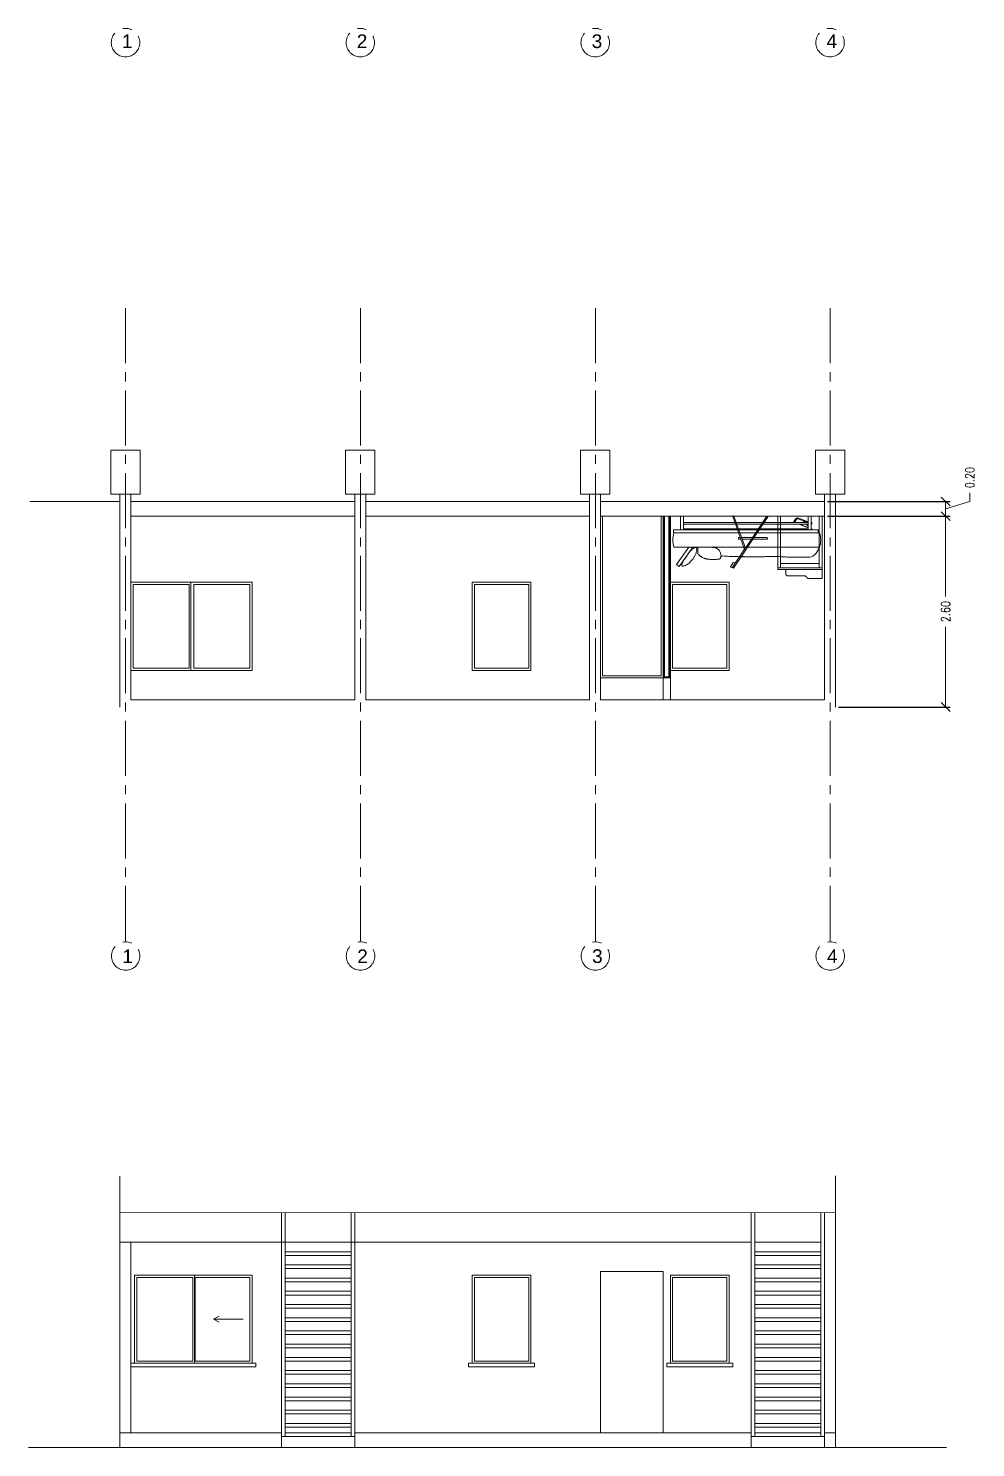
# Model space of a CAD drawing. Header units: metres. Extents: x -1.5 to 23.8, y -25.4 to 20.7.
# Drawn here: x -1.25 to 11.66, y -25.41 to -6.08 of the extents above; entities that cross this region are included whole.
import ezdxf

# ---------------------------------------------------------------- set-up
doc = ezdxf.new("R2010")
doc.units = ezdxf.units.M
doc.linetypes.add('CENTER2', pattern=[1.125, 0.75, -0.125, 0.125, -0.125])
for name, color, linetype, lineweight in [('A-ANNO-DIMS', 3, 'Continuous', 15), ('A-ANNO-SYMB', 6, 'Continuous', 18), ('A-ANNO-TEXT', 3, 'Continuous', 18), ('A-GLAZ-FURR', 4, 'Continuous', 15), ('A-PRSP-2', 7, 'Continuous', 35), ('A-SECT C-MCUT', 255, 'Continuous', 20)]:
    doc.layers.add(name, color=color, linetype=linetype, lineweight=lineweight)
doc.layers.add('A-DOOR-FULL', color=2, linetype='Continuous')
doc.layers.add('A-FURN', color=1, linetype='Continuous', lineweight=9, transparency=0.25)
doc.styles.add('E-ROMANS', font='romans.shx', dxfattribs={"width": 0.8})
doc.styles.get("Standard").update_dxf_attribs({"font": 'Arial.ttf'})
doc.dimstyles.new('E-0100_TICK_12', dxfattribs={"dimscale": 0.001, "dimtxt": 120, "dimasz": 120, "dimexe": 60, "dimexo": 40, "dimgap": 60, "dimtad": 0, "dimzin": 0, "dimdsep": 46, "dimtxsty": 'E-ROMANS', "dimblk": 'OBLIQUE', "dimcen": 60, "dimclrd": 256, "dimclre": 256, "dimclrt": 256, "dimadec": 0, "dimazin": 0, "dimtfac": 1, "dimtmove": 1, "dimatfit": 3, "dimldrblk": 'OPEN90', "dimfxl": 1, "dimtfill": 1, "dimtolj": 1, "dimtzin": 0, "dimlwd": -1, "dimarcsym": 0})

# ---------------------------------------------------------------- blocks, each defined once
blk = doc.blocks.new('_Oblique')
at = {"color": 0, "linetype": 'ByBlock', "lineweight": -2}
blk.add_line((-0.5, -0.5), (0.5, 0.5), dxfattribs=at)
blk = doc.blocks.new('*D12')
at = {"layer": 'A-ANNO-DIMS', "lineweight": -2, "transparency": 16777216}
for p, q in [((9.79, -12.723), (11.31, -12.723)), ((9.79, -15.323), (11.31, -15.323))]:
    blk.add_line(p, q, dxfattribs=at)
at = {"layer": 'A-ANNO-DIMS', "transparency": 16777216}
for p, q in [((11.25, -12.723), (11.25, -13.816)), ((11.25, -15.323), (11.25, -14.229))]:
    blk.add_line(p, q, dxfattribs=at)
at = {"layer": 'A-ANNO-DIMS', "transparency": 16777216, "xscale": 0.12, "yscale": 0.12, "zscale": 0.12}
for p, rotation in [((11.25, -12.723), 90), ((11.25, -15.323), 270)]:
    blk.add_blockref('_Oblique', p, dxfattribs=dict(at, rotation=rotation))
at = {"layer": 'A-ANNO-DIMS', "transparency": 16777216, "insert": (11.25, -14.023), "char_height": 0.12, "attachment_point": 5, "rotation": 90, "style": 'E-ROMANS', "bg_fill": 3, "box_fill_scale": 1.1, "bg_fill_color": 256, "bg_fill_true_color": 13158600, "bg_fill_transparency": 0}
blk.add_mtext('\\A1;2.60', dxfattribs=at)
blk = doc.blocks.new('_Open90')
at = {"color": 0, "linetype": 'ByBlock', "lineweight": -2}
for p, q in [((0, 0), (-1, 0)), ((-0.5, 0.5), (0, 0)), ((0, 0), (-0.5, -0.5))]:
    blk.add_line(p, q, dxfattribs=at)
blk = doc.blocks.new('*D13')
at = {"layer": 'A-ANNO-DIMS', "lineweight": -2, "transparency": 16777216}
for p, q in [((9.64, -12.523), (11.31, -12.523)), ((9.64, -12.723), (11.31, -12.723))]:
    blk.add_line(p, q, dxfattribs=at)
at = {"layer": 'A-ANNO-DIMS', "transparency": 16777216}
for p, q in [((11.25, -12.523), (11.25, -12.723)), ((11.25, -12.623), (11.58, -12.524)), ((11.58, -12.524), (11.58, -12.404))]:
    blk.add_line(p, q, dxfattribs=at)
at = {"layer": 'A-ANNO-DIMS', "transparency": 16777216, "xscale": 0.12, "yscale": 0.12, "zscale": 0.12}
for p, rotation in [((11.25, -12.523), 90), ((11.25, -12.723), 270)]:
    blk.add_blockref('_Oblique', p, dxfattribs=dict(at, rotation=rotation))
at = {"layer": 'A-ANNO-DIMS', "transparency": 16777216, "insert": (11.58, -12.197), "char_height": 0.12, "attachment_point": 5, "rotation": 90, "style": 'E-ROMANS', "bg_fill": 3, "box_fill_scale": 1.1, "bg_fill_color": 256, "bg_fill_true_color": 13158600, "bg_fill_transparency": 0}
blk.add_mtext('\\A1;0.20', dxfattribs=at)
blk = doc.blocks.new('A$C14321CC3')
for p, q in [((-35, 107), (-11.6, 107)), ((2, 95.9), (-58.4, 95.9)), ((-54.5, 90.1), (-1.9, 90.1))]:
    blk.add_line(p, q)
for points in [[(-58.4, 98.5), (-58.4, 110.5), (-39.4, 110.5)], [(-58.4, 95.9), (-58.4, 98.5), (2, 98.5), (2, 25.8), (-1.9, 25.8), (-1.9, 95.9), (-54.6, 95.9)], [(-39.4, 110.5), (-38.9, 110.2), (-38.5, 110), (-38.2, 109.7), (-37.9, 109.5), (-37.7, 109.2), (-37.4, 109), (-37.2, 108.8), (-37, 108.5), (-36.8, 108.3), (-36.6, 108.1), (-36.4, 108), (-36.2, 107.8), (-36, 107.6), (-35.7, 107.4), (-35.4, 107.2), (-35, 107)], [(-11.6, 107), (-11.1, 106.9), (-10.6, 106.8), (-9.9, 106.3), (-9.4, 105.7), (-9.2, 105), (-9.2, 98.5)]]:
    blk.add_lwpolyline(points)
blk.add_lwpolyline([(-54.5, 25.8), (-58.4, 25.8), (-58.4, 95.9), (-54.5, 95.9)], close=True)
blk = doc.blocks.new('A$C1A4859B3')
for p, q in [((-43.2, 102.5), (-42.4, 103.1)), ((-38.9, 95.9), (-43.2, 102.5)), ((-42.4, 103.1), (-39.4, 103.7)), ((-35.7, 96.6), (-38.9, 95.9)), ((-38.4, 104.1), (-20.2, 76.9))]:
    blk.add_line(p, q)
for points in [[(-22, 76.2), (-40.1, 103.1, -0.413451), (-39.9, 103.4), (-38.8, 104.2)], [(-20.9, 74.6), (-37.9, 26.6, -0.414131), (-38.5, 26.4), (-39.3, 26.7, -0.414949), (-39.6, 27.3), (-22.1, 76.3)], [(-21.1, 77.6), (-19.4, 75.3, -0.522039), (-19.5, 75), (-21.8, 74.3, -0.612915), (-22.4, 75), (-21.5, 77.5)], [(-20.7, 77.6), (12.5, 27.9, -0.41205), (12.5, 27.3), (11.8, 26.9, -0.415494), (11.1, 27), (-20.9, 74.6)], [(-31.3, 60.7), (-31.3, 59.1, 0.414293), (-31, 58.8), (-28.3, 58.8)], [(-8.2, 58.8), (11.3, 58.8, 0.414135), (12.3, 59.8), (12.3, 60.2, 0.414293), (11.3, 61.2), (-9.7, 61.2)]]:
    blk.add_lwpolyline(points, format="xyb")
for points in [[(-27.5, 61.1), (-31, 61.1)], [(-26.5, 58.8), (-10.3, 58.8)], [(-11.9, 61.2), (-25.7, 61.1)]]:
    blk.add_lwpolyline(points)
for centre in [(-21.9, 74.9), (-21.3, 77.4), (-19.6, 75.2)]:
    blk.add_circle(centre, 0.102)
for centre, radius, start, end in [((-38.7, 103.9), 0.3, 33.7566, 124.1013), ((-21.3, 77.4), 0.242, 30.1974, 161.1712), ((-30.9, 60.7), 0.445, 104.8256, 180.255)]:
    blk.add_arc(centre, radius, start, end)
blk = doc.blocks.new('A$C5410420F')
at = {"lineweight": 0}
for p, q in [((-125.1, 21.7), (-134.4, 25.4)), ((-134.4, 24), (-132.3, 21.7)), ((-132.7, 21.7), (-134.4, 23.6)), ((-124.3, 16.2), (-134.4, 19.9)), ((-131, 20), (-129.2, 18)), ((-128.6, 17.8), (-130.6, 20)), ((-122.1, 16), (-119.6, 20)), ((-121.1, 15.5), (-118.6, 19.5)), ((-119.8, 19.6), (-120.9, 20)), ((-118.6, 19.5), (-119.6, 20))]:
    blk.add_line(p, q, dxfattribs=at)
blk.add_line((-124.1, 15.1), (-124.4, 15.2))
blk.add_lwpolyline([(-12.9, 46.9, -0.044467), (-13.5, 48.7, -0.084097), (-13.5, 49.7, -0.023638), (-13, 52.3, -0.041615), (-12.6, 53.7, -0.009501), (-11.8, 55.4, -0.012879), (-11.2, 56.6, -0.018407), (-9.7, 59.2, -0.045201), (-9, 60.2, -0.016791), (-8.3, 60.9, 0.015608), (-7.5, 61.6, 0.009194), (-6.9, 62.4, -0.008087), (-6.1, 63.2, -0.030915), (-5.2, 64.1, -0.020246), (-3.6, 65.3, -0.045889), (-2.5, 65.9, -0.025477), (-0.4, 66.8, -0.046193), (1.2, 67.2, -0.097397), (2, 67.2, -0.088301), (2.4, 67, -0.126302), (2.6, 66.8, -0.18158), (2.7, 66.2, -0.037875), (1.8, 63.3, -0.00596), (0.9, 61.4, -0.030042), (0.8, 61, -0.038222), (-0.5, 59.2, 0.022364), (-2.7, 56.3, 0.020226), (-4.4, 53.6, -0.041214), (-5.3, 52.3, -0.026428), (-5.8, 51.7, -0.00843), (-7.6, 49.9, -0.011733), (-9.1, 48.6, -0.018249), (-10.1, 47.8, -0.060589), (-11, 47.3, -0.046636), (-12.2, 47, -0.050573), (-12.4, 46.9, -0.024182), (-12.9, 46.9)], format="xyb", dxfattribs=at)
for points in [[(-5.1, 46.8), (8.3, 65.4), (5.5, 67.5), (-8.6, 47.6)], [(-146.6, 46.8), (-144.8, 50.4), (-143, 53.1), (-141.2, 55), (-139.5, 56.3), (-137.9, 57), (-136.2, 57.4), (-134.6, 57.5), (-133, 57.5), (-131.4, 57.5), (-129.7, 57.5), (-128.1, 57.5), (-126.4, 57.5), (-124.8, 57.5), (-123.1, 57.5), (-121.4, 57.5), (-119.7, 57.5), (-118, 57.5), (-116.3, 57.5), (-114.6, 57.4), (-112.9, 57.4), (-111.3, 57.4), (-109.8, 57.3), (-108.4, 57.3), (-107.2, 57.2), (-106.1, 57.1), (-105.1, 57.1), (-104.2, 57), (-103.4, 56.9), (-102.6, 56.9), (-101.9, 56.8), (-101.2, 56.8), (-100.5, 56.7), (-99.8, 56.7), (-99.1, 56.6), (-98.3, 56.6), (-97.4, 56.6), (-96.5, 56.6), (-95.4, 56.6), (-94.3, 56.7), (-93.1, 56.7), (-91.7, 56.8), (-90.2, 56.8), (-88.6, 56.9), (-87, 57), (-85.3, 57.1), (-83.6, 57.1), (-81.9, 57.2), (-80.2, 57.2), (-78.6, 57.3), (-77, 57.3), (-75.4, 57.3), (-74, 57.3), (-72.6, 57.3), (-71.4, 57.3), (-70.2, 57.2), (-69.2, 57.2), (-68.4, 57.2), (-67.7, 57.1), (-67.1, 57.1), (-66.6, 57.1), (-66.1, 57), (-65.7, 57), (-65.4, 57), (-65, 57), (-64.6, 56.9), (-64.3, 56.9), (-63.8, 56.9), (-63.4, 57), (-62.9, 57), (-62.4, 57), (-61.8, 57), (-61.2, 57), (-60.5, 57), (-59.7, 57), (-58.9, 57), (-58, 56.9), (-57.1, 56.9), (-56.1, 56.9), (-55, 56.8), (-53.8, 56.8), (-52.6, 56.8), (-51.4, 56.7), (-50, 56.6), (-48.6, 56.6), (-47.1, 56.5), (-45.5, 56.4), (-43.8, 56.3), (-41.9, 56.2)], [(-146.6, 46.8), (-146.6, 46.8), (11.3, 46.8)], [(-41.9, 56.2), (-41.2, 56.5), (-40.6, 56.7), (-40.2, 56.9), (-39.8, 57.1), (-39.6, 57.3), (-39.5, 57.5), (-39.4, 57.6), (-39.3, 57.8), (-39.2, 58), (-39.2, 58.2), (-39.2, 58.4), (-39.1, 58.5), (-39.1, 58.7), (-39, 58.9), (-38.9, 59), (-38.8, 59.2), (-38.6, 59.3), (-38.4, 59.4), (-38.1, 59.5), (-37.8, 59.6), (-37.4, 59.7), (-36.9, 59.7), (-36.4, 59.8), (-35.7, 59.8), (-35, 59.9), (-34.2, 59.9), (-33.3, 59.9), (-32.4, 59.9), (-31.5, 60), (-30.6, 60), (-29.7, 59.9), (-28.9, 59.9), (-28.1, 59.9), (-27.4, 59.8), (-26.7, 59.8), (-26.1, 59.7), (-25.5, 59.6), (-25, 59.6), (-24.5, 59.5), (-24, 59.4), (-23.5, 59.3), (-23, 59.1), (-22.5, 59), (-22, 58.9), (-21.6, 58.7), (-21.1, 58.5), (-20.6, 58.3), (-20.1, 58.1), (-19.6, 57.8), (-19.2, 57.5), (-18.7, 57.2), (-18.2, 56.9), (-17.8, 56.6), (-17.3, 56.3), (-16.9, 56), (-16.6, 55.7), (-16.2, 55.4), (-15.9, 55.1), (-15.7, 54.9), (-15.5, 54.6), (-15.3, 54.4), (-15.1, 54.2), (-15, 54), (-14.9, 53.8), (-14.8, 53.6), (-14.7, 53.5), (-14.6, 53.3), (-14.6, 53.2), (-14.6, 53), (-14.6, 52.9), (-14.6, 52.7), (-14.6, 52.5), (-14.6, 52.2), (-14.6, 52), (-14.6, 51.7), (-14.7, 51.4), (-14.7, 51.1), (-14.7, 50.8), (-14.7, 50.4), (-14.7, 50.1), (-14.7, 49.7), (-14.7, 49.3), (-14.6, 48.9), (-14.6, 48.6), (-14.6, 48.2), (-14.6, 47.9), (-14.6, 47.6), (-14.6, 47.4), (-14.7, 47.2), (-14.8, 47), (-14.9, 46.9), (-15.2, 46.9), (-15.5, 46.8), (-15.9, 46.8), (-16.5, 46.8), (-17.1, 46.8), (-18, 46.8), (-18.9, 46.8), (-20, 46.8), (-21.1, 46.8), (-22.3, 46.8), (-23.5, 46.8), (-24.7, 46.8), (-25.9, 46.8), (-27, 46.8), (-28.1, 46.8), (-29.1, 46.8), (-30.1, 46.9), (-31, 46.9), (-31.9, 47), (-32.7, 47.1), (-33.5, 47.3), (-34.2, 47.5), (-34.9, 47.8), (-35.5, 48.1), (-36, 48.5), (-36.5, 48.8), (-37, 49.3), (-37.5, 49.7), (-37.9, 50.2), (-38.3, 50.7), (-38.6, 51.3), (-39, 51.9), (-39.2, 52.7), (-39.5, 53.5), (-39.7, 54.5), (-39.9, 55.7), (-40, 57.1)], [(-8.6, 47.6), (-7.5, 46.8)], [(-145.2, 31.2), (-146.7, 31.2)], [(-137.6, 26.7), (-138.6, 26.7), (-138.6, 28), (0.9, 28), (0.9, 26.7), (-134.4, 26.7)], [(-137.6, 21.7), (-138.6, 21.7), (-138.6, 20), (-137.6, 20)], [(-134.4, 25.8), (-124.4, 21.7)], [(-134.4, 20), (0.9, 20), (0.9, 21.7), (-134.4, 21.7)], [(-134.4, 19), (-124.4, 15.2)], [(-120.3, 20), (-119.7, 19.8)]]:
    blk.add_lwpolyline(points, dxfattribs=at)
for points in [[(-145.2, 28), (11.5, 28), (11.5, 31.2), (-145.2, 31.2)], [(-134.4, 13), (-137.6, 13), (-137.6, 28), (-134.4, 28)], [(0.9, 13), (3.9, 13), (3.9, 28), (0.9, 28)]]:
    blk.add_lwpolyline(points, close=True, dxfattribs=at)
for centre, radius, start, end in [((-125.8, 38.9), 22.3, 159.1964, 200.1061), ((-14.3, 39), 26.8, 343.1276, 16.8724)]:
    blk.add_arc(centre, radius, start, end)
for centre, radius, start, end in [((-122.8, 19.9), 3.99, 247.9292, 281.3623), ((-122.9, 17.7), 2.84, 244.7288, 309.7286)]:
    blk.add_arc(centre, radius, start, end, dxfattribs=at)

msp = doc.modelspace()

# ---------------------------------------------------------------- linework, layer by layer
at = {"layer": 'A-ANNO-SYMB', "linetype": 'CENTER2'}
for p, q in [((0.078, -9.886), (0.078, -18.523)), ((3.278, -9.886), (3.278, -18.523)), ((6.478, -9.886), (6.478, -18.523))]:
    msp.add_line(p, q, dxfattribs=at)
for centre in [(0.076, -6.269), (3.276, -6.269), (6.476, -6.269), (9.676, -6.269), (0.078, -18.716), (3.278, -18.716), (6.478, -18.716), (9.678, -18.716)]:
    msp.add_circle(centre, 0.194, dxfattribs=at)
at = {"layer": 'A-DOOR-FULL', "lineweight": 20}
for p, q in [((6.55, -23.015), (6.55, -25.215)), ((7.4, -23.015), (6.55, -23.015)), ((7.4, -23.015), (7.4, -25.215))]:
    msp.add_line(p, q, dxfattribs=at)
at = {"layer": 'A-GLAZ-FURR', "lineweight": 20}
for p, q in [((0.2, -24.265), (0.2, -23.065)), ((0.2, -23.065), (1.8, -23.065)), ((1.8, -24.265), (1.8, -23.065)), ((4.8, -24.265), (4.8, -23.065)), ((4.8, -23.065), (5.6, -23.065)), ((7.5, -24.265), (7.5, -23.065)), ((7.5, -23.065), (8.3, -23.065)), ((1.274, -23.665), (1.354, -23.624)), ((1.677, -23.665), (1.274, -23.665)), ((1.274, -23.665), (1.354, -23.705)), ((0.15, -24.265), (1.85, -24.265)), ((0.15, -24.315), (0.15, -24.265)), ((0.15, -24.315), (1.85, -24.315)), ((1.85, -24.315), (1.85, -24.265)), ((4.75, -24.265), (5.65, -24.265)), ((4.75, -24.315), (4.75, -24.265)), ((4.75, -24.315), (5.65, -24.315)), ((7.45, -24.265), (8.35, -24.265)), ((7.45, -24.315), (7.45, -24.265)), ((7.45, -24.315), (8.35, -24.315))]:
    msp.add_line(p, q, dxfattribs=at)
at = {"layer": 'A-GLAZ-FURR'}
for p, q in [((0.23, -24.235), (0.23, -23.095)), ((0.23, -23.095), (0.995, -23.095)), ((0.995, -24.235), (0.995, -23.095)), ((1.015, -24.265), (1.015, -23.065)), ((1.025, -24.235), (1.025, -23.095)), ((1.025, -23.095), (1.77, -23.095)), ((1.77, -24.235), (1.77, -23.095)), ((4.83, -24.235), (4.83, -23.095)), ((4.83, -23.095), (5.57, -23.095)), ((5.57, -24.235), (5.57, -23.095)), ((5.6, -24.265), (5.6, -23.065)), ((7.53, -24.235), (7.53, -23.095)), ((7.53, -23.095), (8.27, -23.095)), ((8.27, -24.235), (8.27, -23.095)), ((8.3, -24.265), (8.3, -23.065)), ((0.23, -24.235), (0.995, -24.235)), ((1.025, -24.235), (1.77, -24.235)), ((4.83, -24.235), (5.57, -24.235)), ((5.65, -24.265), (5.65, -24.315)), ((7.53, -24.235), (8.27, -24.235)), ((8.35, -24.265), (8.35, -24.315))]:
    msp.add_line(p, q, dxfattribs=at)
at = {"layer": 'A-PRSP-2', "color": 64, "lineweight": 20}
for p, q in [((0, -21.715), (0, -25.415)), ((0, -22.215), (9.75, -22.212))]:
    msp.add_line(p, q, dxfattribs=at)
at = {"layer": 'A-PRSP-2', "lineweight": 20}
for p, q in [((9.75, -25.415), (9.75, -21.712)), ((0, -22.615), (3.2, -22.615)), ((0.15, -22.615), (0.15, -25.215)), ((3.2, -22.615), (8.6, -22.615)), ((8.65, -22.615), (9.55, -22.615)), ((2.25, -22.745), (3.15, -22.745)), ((2.25, -22.795), (3.15, -22.795)), ((8.65, -22.745), (9.55, -22.745)), ((8.65, -22.795), (9.55, -22.795)), ((2.25, -22.925), (3.15, -22.925)), ((2.25, -22.975), (3.15, -22.975)), ((8.65, -22.925), (9.55, -22.925)), ((8.65, -22.975), (9.55, -22.975)), ((2.25, -23.105), (3.15, -23.105)), ((2.25, -23.155), (3.15, -23.155)), ((3.2, -23.015), (3.2, -25.215)), ((8.65, -23.105), (9.55, -23.105)), ((8.65, -23.155), (9.55, -23.155)), ((2.25, -23.285), (3.15, -23.285)), ((2.25, -23.335), (3.15, -23.335)), ((8.65, -23.285), (9.55, -23.285)), ((8.65, -23.335), (9.55, -23.335)), ((2.25, -23.465), (3.15, -23.465)), ((2.25, -23.515), (3.15, -23.515)), ((8.65, -23.465), (9.55, -23.465)), ((8.65, -23.515), (9.55, -23.515)), ((2.25, -23.645), (3.15, -23.645)), ((2.25, -23.695), (3.15, -23.695)), ((8.65, -23.645), (9.55, -23.645)), ((8.65, -23.695), (9.55, -23.695)), ((2.25, -23.825), (3.15, -23.825)), ((2.25, -23.875), (3.15, -23.875)), ((8.65, -23.825), (9.55, -23.825)), ((8.65, -23.875), (9.55, -23.875)), ((2.25, -24.005), (3.15, -24.005)), ((2.25, -24.055), (3.15, -24.055)), ((8.65, -24.005), (9.55, -24.005)), ((8.65, -24.055), (9.55, -24.055)), ((2.25, -24.185), (3.15, -24.185)), ((2.25, -24.235), (3.15, -24.235)), ((2.25, -24.365), (3.15, -24.365)), ((8.65, -24.185), (9.55, -24.185)), ((8.65, -24.235), (9.55, -24.235)), ((8.65, -24.365), (9.55, -24.365)), ((2.25, -24.415), (3.15, -24.415)), ((2.25, -24.545), (3.15, -24.545)), ((8.65, -24.415), (9.55, -24.415)), ((8.65, -24.545), (9.55, -24.545)), ((2.25, -24.595), (3.15, -24.595)), ((2.25, -24.725), (3.15, -24.725)), ((8.65, -24.595), (9.55, -24.595)), ((8.65, -24.725), (9.55, -24.725)), ((2.25, -24.775), (3.15, -24.775)), ((2.25, -24.905), (3.15, -24.905)), ((8.65, -24.775), (9.55, -24.775)), ((8.65, -24.905), (9.55, -24.905)), ((2.25, -24.955), (3.15, -24.955)), ((2.25, -25.085), (3.15, -25.085)), ((2.25, -25.135), (3.15, -25.135)), ((8.65, -24.955), (9.55, -24.955)), ((8.65, -25.085), (9.55, -25.085)), ((8.65, -25.135), (9.55, -25.135)), ((0, -25.215), (2.2, -25.215)), ((2.2, -25.265), (3.2, -25.265)), ((3.15, -25.215), (2.25, -25.215)), ((3.2, -25.215), (8.6, -25.215)), ((8.6, -25.265), (9.6, -25.265)), ((8.65, -25.215), (9.55, -25.215)), ((9.6, -25.215), (9.75, -25.215)), ((-1.247, -25.415), (11.261, -25.415))]:
    msp.add_line(p, q, dxfattribs=at)
for points in [[(2.2, -25.415), (2.2, -22.215)], [(2.25, -25.265), (2.25, -22.215)], [(3.15, -25.265), (3.15, -22.215)], [(3.2, -25.415), (3.2, -22.215)], [(8.6, -25.415), (8.6, -22.215)], [(8.65, -25.265), (8.65, -22.215)], [(9.55, -25.265), (9.55, -22.215)], [(9.6, -25.415), (9.6, -22.215)]]:
    msp.add_lwpolyline(points, dxfattribs=at)
at = {"layer": 'A-SECT C-MCUT'}
for p, q in [((-1.228, -12.523), (0, -12.523)), ((0, -12.423), (0, -15.323)), ((0.15, -12.423), (0.15, -15.223)), ((0.15, -12.523), (3.2, -12.523)), ((3.2, -12.423), (3.2, -15.223)), ((3.35, -12.423), (3.35, -15.223)), ((3.35, -12.523), (6.4, -12.523)), ((6.4, -12.423), (6.4, -15.223)), ((6.55, -12.423), (6.55, -15.223)), ((6.55, -12.523), (9.6, -12.523)), ((9.6, -12.423), (9.6, -15.223)), ((9.75, -12.423), (9.75, -15.323)), ((9.75, -12.523), (10.624, -12.523)), ((0.15, -12.723), (3.2, -12.723)), ((3.35, -12.723), (6.4, -12.723)), ((6.55, -12.723), (9.6, -12.723)), ((7.4, -15.223), (7.4, -12.723)), ((7.41, -12.723), (7.41, -14.923)), ((7.42, -12.723), (7.42, -14.913)), ((7.48, -12.723), (7.48, -14.913)), ((7.49, -12.723), (7.49, -14.923)), ((7.5, -12.723), (7.5, -15.223)), ((0.15, -13.623), (1.8, -13.623)), ((0.18, -13.653), (0.945, -13.653)), ((0.18, -13.653), (0.18, -14.793)), ((0.945, -13.653), (0.945, -14.793)), ((0.965, -13.623), (0.965, -14.823)), ((1.005, -13.653), (1.77, -13.653)), ((1.005, -13.653), (1.005, -14.793)), ((1.77, -13.653), (1.77, -14.793)), ((1.8, -13.623), (1.8, -14.823)), ((1.8, -14.823), (0.15, -14.823)), ((0.18, -14.793), (0.945, -14.793)), ((1.005, -14.793), (1.77, -14.793)), ((5.6, -14.823), (4.8, -14.823)), ((5.57, -14.793), (4.83, -14.793)), ((8.3, -14.823), (7.5, -14.823)), ((8.27, -14.793), (7.53, -14.793)), ((7.4, -14.923), (6.55, -14.923)), ((7.5, -14.923), (7.4, -14.923)), ((7.48, -14.913), (7.42, -14.913)), ((0.15, -15.223), (3.2, -15.223)), ((3.35, -15.223), (6.4, -15.223)), ((6.55, -15.223), (9.6, -15.223))]:
    msp.add_line(p, q, dxfattribs=at)
for points in [[(0.275, -11.823), (-0.125, -11.823), (-0.125, -12.423), (0.275, -12.423)], [(3.475, -11.823), (3.075, -11.823), (3.075, -12.423), (3.475, -12.423)], [(6.675, -11.823), (6.275, -11.823), (6.275, -12.423), (6.675, -12.423)], [(9.875, -11.823), (9.475, -11.823), (9.475, -12.423), (9.875, -12.423)]]:
    msp.add_lwpolyline(points, close=True, dxfattribs=at)
for points in [[(6.55, -14.923), (6.55, -12.723)], [(6.575, -12.723), (6.575, -14.898), (7.375, -14.898)], [(7.375, -14.898), (7.375, -12.723)], [(7.4, -14.923), (7.4, -12.723)], [(4.8, -14.823), (4.8, -13.623), (5.6, -13.623), (5.6, -14.823)], [(4.83, -14.793), (4.83, -13.653), (5.57, -13.653), (5.57, -14.793)], [(7.5, -15.123), (7.5, -13.623), (8.3, -13.623), (8.3, -14.823)], [(7.53, -14.793), (7.53, -13.653), (8.27, -13.653), (8.27, -14.793)]]:
    msp.add_lwpolyline(points, dxfattribs=at)

# ---------------------------------------------------------------- block references
at = {"layer": 'A-FURN', "rotation": 180}
for name, p, xscale, yscale, zscale in [('A$C5410420F', (7.689, -12.559), 0.01255352441341525, 0.01255352441341525, 0.01255352441341525), ('A$C1A4859B3', (8.713, -12.477), -0.009139058736676654, 0.009139058736676654, 0.009139058736676654)]:
    msp.add_blockref(name, p, dxfattribs=dict(at, xscale=xscale, yscale=yscale, zscale=zscale))

# ---------------------------------------------------------------- texts
at = {"layer": 'A-ANNO-TEXT', "char_height": 0.18608}
for s, insert, attachment_point in [('{\\fArial|b0|i0|c0|p34;1}', (0.027, -6.157), 1), ('{\\fArial|b0|i0|c0|p34;2}', (3.227, -6.157), 1), ('{\\fArial|b0|i0|c0|p34;3}', (6.427, -6.157), 1), ('{\\fArial|b0|i0|c0|p34;4}', (9.627, -6.157), 1), ('{\\fArial|b0|i0|c0|p34;1}', (0.033, -18.813), 7), ('{\\fArial|b0|i0|c0|p34;2}', (3.233, -18.813), 7), ('{\\fArial|b0|i0|c0|p34;3}', (6.433, -18.813), 7), ('{\\fArial|b0|i0|c0|p34;4}', (9.633, -18.813), 7)]:
    msp.add_mtext(s, dxfattribs=dict(at, insert=insert, attachment_point=attachment_point))

# ---------------------------------------------------------------- next in the draw order: dimensions: what is measured, and where the dimension line sits
at = {"layer": 'A-ANNO-DIMS'}
dim = msp.add_linear_dim(base=(11.25, -15.323), p1=(9.75, -12.723), p2=(9.75, -15.323), angle=90, dimstyle='E-0100_TICK_12', dxfattribs=at)
dim.commit()
dim.dimension.update_dxf_attribs({"geometry": '*D12', "text_midpoint": (11.25, -14.023)})

# ---------------------------------------------------------------- next in the draw order: dimensions: what is measured, and where the dimension line sits
dim = msp.add_linear_dim(base=(11.25, -12.723), p1=(9.6, -12.523), p2=(9.6, -12.723), angle=90, dimstyle='E-0100_TICK_12', dxfattribs=at)
dim.commit()
dim.dimension.update_dxf_attribs({"geometry": '*D13', "text_midpoint": (11.58, -12.344)})

# ---------------------------------------------------------------- next in the draw order: linework, layer by layer
at = {"layer": 'A-ANNO-SYMB', "linetype": 'CENTER2'}
msp.add_line((9.678, -9.886), (9.678, -18.523), dxfattribs=at)

# ---------------------------------------------------------------- next in the draw order: block references
at = {"layer": 'A-FURN', "xscale": 0.01, "yscale": 0.01, "zscale": 0.01, "rotation": 180}
msp.add_blockref('A$C14321CC3', (8.983, -12.465), dxfattribs=at)

doc.saveas('drawing.dxf')
